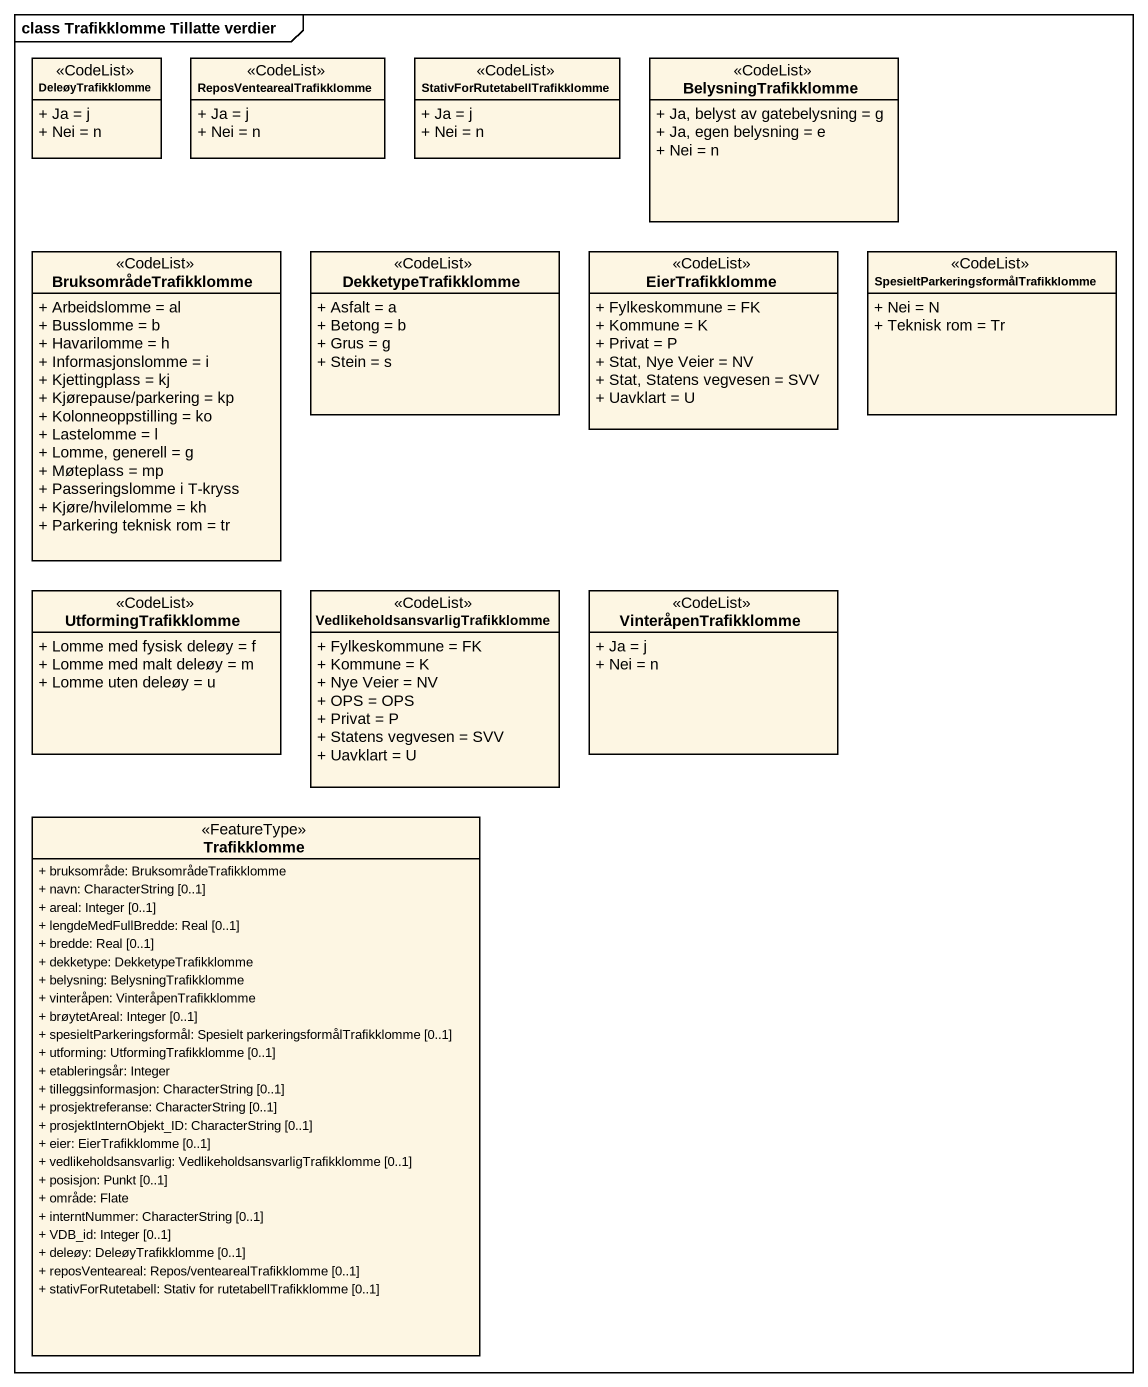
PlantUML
@startuml
mainframe class Trafikklomme Tillatte verdier
hide circle
hide empty members
skinparam classAttributeIconSize 0
class DeleøyTrafikklomme <<CodeList>> {
  + Ja = j
  + Nei = n
}
class ReposVentearealTrafikklomme <<CodeList>> {
  + Ja = j
  + Nei = n
}
class "StativForRutetabellTrafikklomme" as StativForRutetabellTrafikklo <<CodeList>> {
  + Ja = j
  + Nei = n
}
class BelysningTrafikklomme <<CodeList>> {
  + Ja, belyst av gatebelysning = g
  + Ja, egen belysning = e
  + Nei = n
}
class BruksområdeTrafikklomme <<CodeList>> {
  + Arbeidslomme = al
  + Busslomme = b
  + Havarilomme = h
  + Informasjonslomme = i
  + Kjettingplass = kj
  + Kjørepause/parkering = kp
  + Kolonneoppstilling = ko
  + Lastelomme = l
  + Lomme, generell = g
  + Møteplass = mp
  + Passeringslomme i T-kryss
  + Kjøre/hvilelomme = kh
  + Parkering teknisk rom = tr
}
class DekketypeTrafikklomme <<CodeList>> {
  + Asfalt = a
  + Betong = b
  + Grus = g
  + Stein = s
}
class EierTrafikklomme <<CodeList>> {
  + Fylkeskommune = FK
  + Kommune = K
  + Privat = P
  + Stat, Nye Veier = NV
  + Stat, Statens vegvesen = SVV
  + Uavklart = U
}
class "SpesieltParkeringsformålTrafikklomme" as SpesieltParkeringsformålTraf <<CodeList>> {
  + Nei = N
  + Teknisk rom = Tr
}
class UtformingTrafikklomme <<CodeList>> {
  + Lomme med fysisk deleøy = f
  + Lomme med malt deleøy = m
  + Lomme uten deleøy = u
}
class "VedlikeholdsansvarligTrafikklomme" as VedlikeholdsansvarligTrafikk <<CodeList>> {
  + Fylkeskommune = FK
  + Kommune = K
  + Nye Veier = NV
  + OPS = OPS
  + Privat = P
  + Statens vegvesen = SVV
  + Uavklart = U
}
class VinteråpenTrafikklomme <<CodeList>> {
  + Ja = j
  + Nei = n
}
class Trafikklomme <<FeatureType>> {
  + bruksområde: BruksområdeTrafikklomme
  + navn: CharacterString [0..1]
  + areal: Integer [0..1]
  + lengdeMedFullBredde: Real [0..1]
  + bredde: Real [0..1]
  + dekketype: DekketypeTrafikklomme
  + belysning: BelysningTrafikklomme
  + vinteråpen: VinteråpenTrafikklomme
  + brøytetAreal: Integer [0..1]
  + spesieltParkeringsformål: Spesielt parkeringsformålTrafikklomme [0..1]
  + utforming: UtformingTrafikklomme [0..1]
  + etableringsår: Integer
  + tilleggsinformasjon: CharacterString [0..1]
  + prosjektreferanse: CharacterString [0..1]
  + prosjektInternObjekt_ID: CharacterString [0..1]
  + eier: EierTrafikklomme [0..1]
  + vedlikeholdsansvarlig: VedlikeholdsansvarligTrafikklomme [0..1]
  + posisjon: Punkt [0..1]
  + område: Flate
  + interntNummer: CharacterString [0..1]
  + VDB_id: Integer [0..1]
  + deleøy: DeleøyTrafikklomme [0..1]
  + reposVenteareal: Repos/ventearealTrafikklomme [0..1]
  + stativForRutetabell: Stativ for rutetabellTrafikklomme [0..1]
}
@enduml
